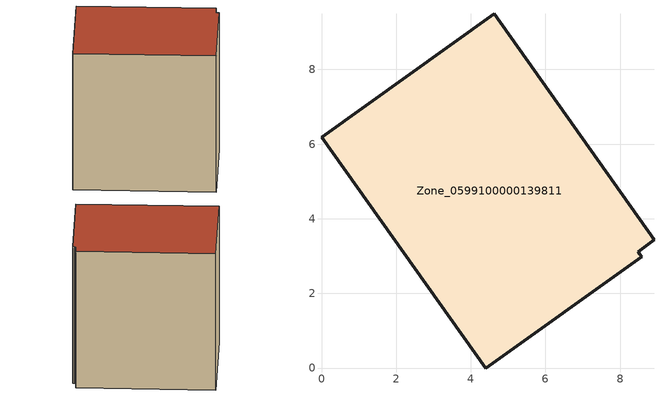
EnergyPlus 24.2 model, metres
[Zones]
Zone_0599100000139811
 floor ground (C_G): 0,6.19 4.62,9.49 8.91,3.43 8.49,3.12 8.52,3.04 8.58,2.98 4.4,0 z0
 wall outside (C_F): 4.62,9.49 0,6.19 4.4,0 8.58,2.98 8.52,3.04 8.49,3.12 8.91,3.43 4.62,9.49 z0:8.04
 roof outside (C_R): 8.58,2.98 8.52,3.04 8.49,3.12 8.91,3.43 4.62,9.49 0,6.19 4.4,0 z8.04
[BUILDING]
Pand.0599100000139811: North Axis=0; Terrain=City; Loads Convergence Tolerance Value=0.04; Temperature Convergence Tolerance Value=0.4; Solar Distribution=FullExterior; Maximum Number of Warmup Days=25; Minimum Number of Warmup Days=1
[Site:Location]
Rotterdam.The.Hague.AP_ZH_NLD Design_Conditions: Latitude=51.96; Longitude=4.45; Time Zone=1; Elevation=-4.5
[SITE:GROUNDTEMPERATURE:BUILDINGSURFACE]
18, 18, 18, 18, 18, 18, 18, 18, 18, 18, 18, 18
[MATERIAL] Thermal Absorptance=0.9; Solar Absorptance=0.7; Visible Absorptance=0.7
Name | Roughness | Thickness | Conductivity | Density | Specific Heat
G.TC.1975-1991 | MediumSmooth | 0.15 | 0.288461 | 540 | 1210
F.TC.1975-1991 | Rough | 0.3 | 0.230769 | 1920 | 840
R.TC.1975-1991 | MediumRough | 0.2 | 0.153846 | 1500 | 1000
[CONSTRUCTION]
C_G: G.TC.1975-1991
C_F: F.TC.1975-1991
C_R: R.TC.1975-1991
[ZONE]
Zone_0599100000139811: Type=1; Multiplier=1; Ceiling Height=Autocalculate; Volume=Autocalculate; Floor Area=autocalculate; Part of Total Floor Area=Yes
[ZONEINFILTRATION:DESIGNFLOWRATE]
Infil_Zone_0599100000139811: Zone or ZoneList or Space or SpaceList=Zone_0599100000139811; Schedule=AlwaysOn; Design Flow Rate Calculation Method=Flow/Area; Flow Rate per Floor Area=0.003; Constant Term Coefficient=1; Temperature Term Coefficient=0; Velocity Term Coefficient=0; Velocity Squared Term Coefficient=0
[HVACTEMPLATE:ZONE:IDEALLOADSAIRSYSTEM]
Zone_0599100000139811: Maximum Heating Supply Air Temperature=50; Minimum Cooling Supply Air Temperature=13; Maximum Heating Supply Air Humidity Ratio=0.0156; Minimum Cooling Supply Air Humidity Ratio=0.0077; Heating Limit=NoLimit; Cooling Limit=NoLimit; Dehumidification Control Type=ConstantSensibleHeatRatio; Cooling Sensible Heat Ratio=0.7; Dehumidification Setpoint=60; Humidification Control Type=None; Humidification Setpoint=30; Outdoor Air Method=None; Outdoor Air Flow Rate per Person=0.00944; Outdoor Air Flow Rate per Zone Floor Area=0; Outdoor Air Flow Rate per Zone=0; Demand Controlled Ventilation Type=None; Outdoor Air Economizer Type=NoEconomizer; Heat Recovery Type=None; Sensible Heat Recovery Effectiveness=0.7; Latent Heat Recovery Effectiveness=0.65
[ZONECONTROL:THERMOSTAT]
ThermostatControl_Zone_0599100000139811: Zone or ZoneList=Zone_0599100000139811; Control Type Schedule=DualSetpointControlType; Control 1=Thermostat_Zone_0599100000139811; Temperature Difference Between Cutout And Setpoint=0
[THERMOSTATSETPOINT:DUALSETPOINT]
Thermostat_Zone_0599100000139811: Heating Setpoint Temperature Schedule=HeatingSetpoint_Zone_0599100000139811; Cooling Setpoint Temperature Schedule=CoolingSetpoint_Zone_0599100000139811
[SCHEDULE:COMPACT]
HeatingSetpoint_Zone_0599100000139811: Through: 12/31, For: AllDays, Until: 24:00, 21
CoolingSetpoint_Zone_0599100000139811: Through: 12/31, For: AllDays, Until: 24:00, 24
DualSetpointControlType: Through: 12/31, For: AllDays, Until: 24:00, 4
AlwaysOn: Through: 12/31, For: AllDays, Until: 24:00, 1
